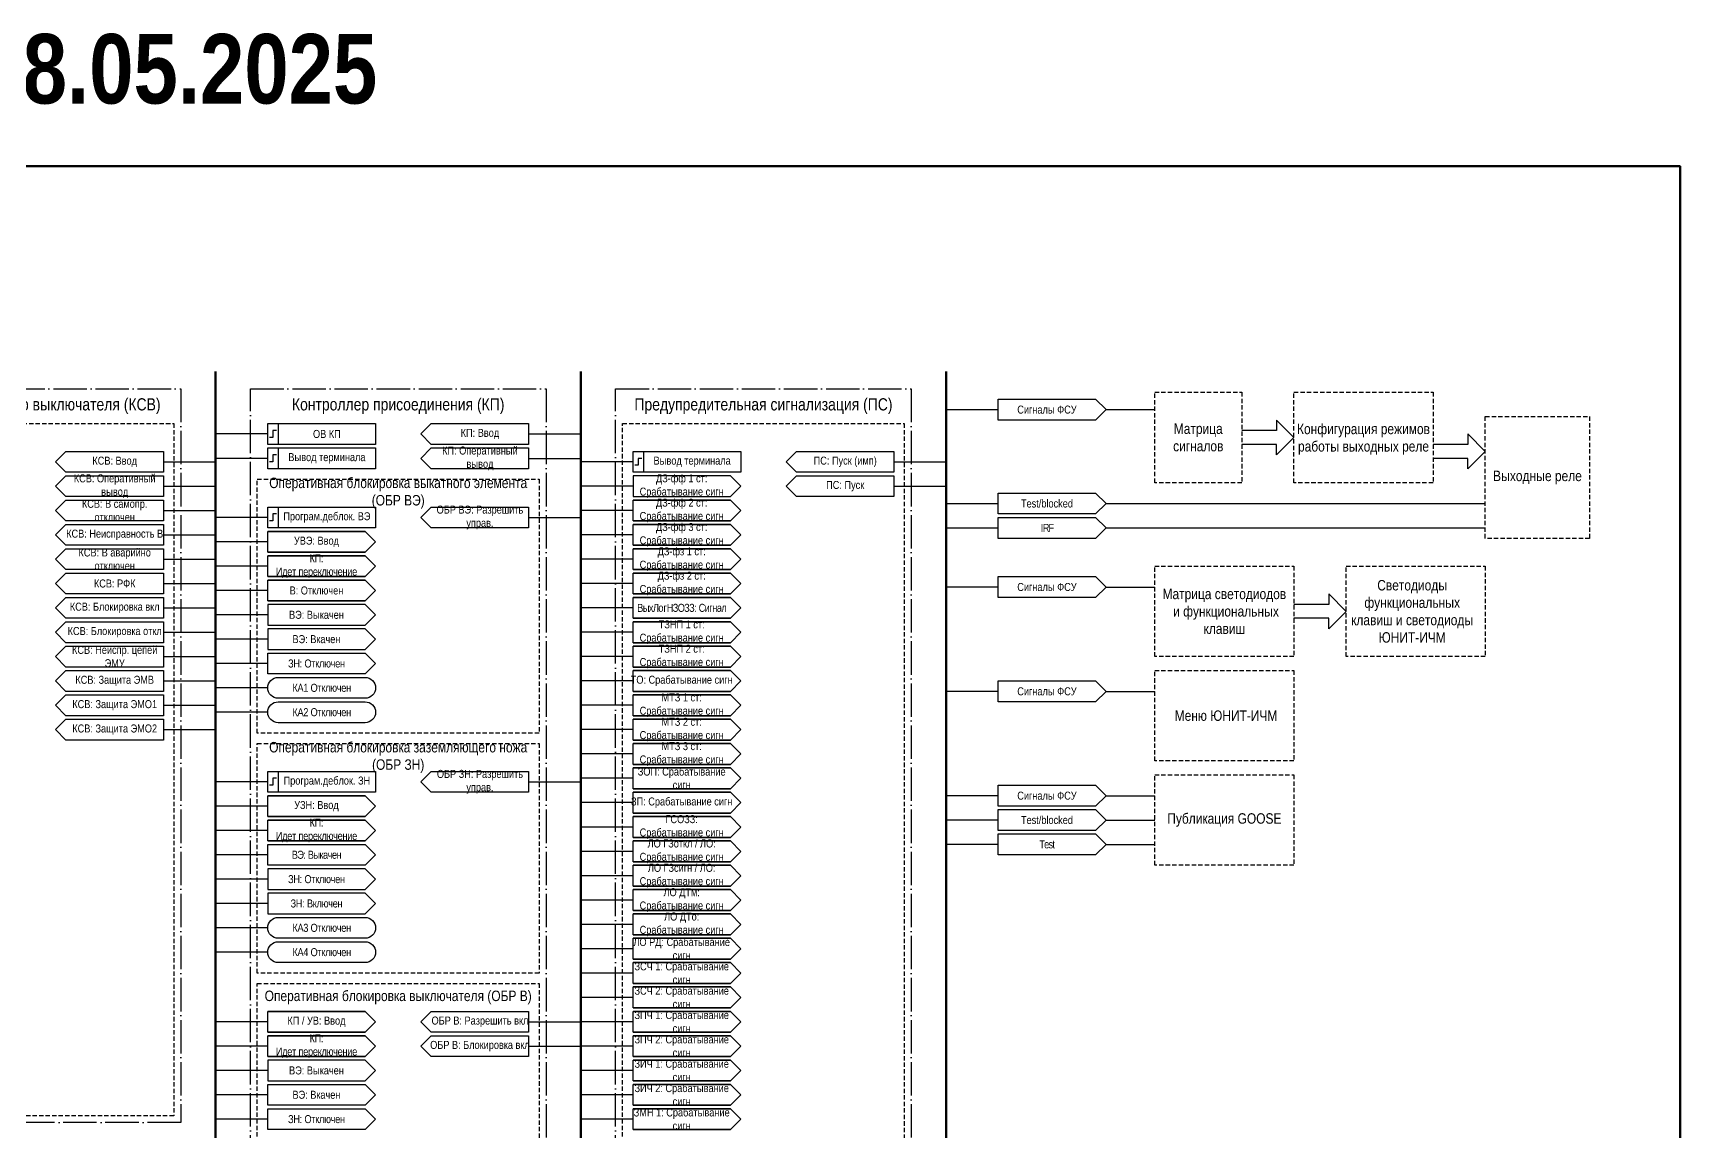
# Model space of a CAD drawing. Header units: millimetres. Extents: x 0 to 1261, y -61 to 1197.
# Drawn here: x 787.5 to 1261, y 871.6 to 1187.3 of the extents above; entities that cross this region are included whole.
import ezdxf

# ---------------------------------------------------------------- set-up
doc = ezdxf.new("R2010")
doc.units = ezdxf.units.MM
doc.linetypes.add('ACAD_ISO04W100', pattern=[30, 24, -3, 0, -3])
doc.linetypes.add('штриховая2', pattern=[0.375, 0.25, -0.125])
doc.layers.add('TEXT', color=7, linetype='Continuous', lineweight=25)
doc.styles.add('2.3_GOST_RD', font='ARIALN.TTF', dxfattribs={"height": 2.3})
doc.styles.add('2.5_Gost_RD', font='ARIALN.TTF', dxfattribs={"height": 2.5})
doc.styles.add('3.5_Gost_RD', font='ARIALN.TTF', dxfattribs={"height": 3.5})

msp = doc.modelspace()

# ---------------------------------------------------------------- linework, layer by layer
at = {"lineweight": 100, "ltscale": 100}
for p, q in [((840, 1090), (840, 10)), ((945, 1090), (945, 10)), ((1050, 1090), (1050, 10))]:
    msp.add_line(p, q, dxfattribs=at)
at = {"ltscale": 100}
for p, q in [((1050, 1079), (1065, 1079)), ((855, 1072), (840, 1072)), ((930, 1072), (945, 1072)), ((797, 1067), (825, 1067)), ((825, 1061), (797, 1061)), ((825, 1064), (840, 1064)), ((855, 1065), (840, 1065)), ((930, 1065), (945, 1065)), ((960, 1064), (945, 1064)), ((1035, 1064), (1050, 1064)), ((797, 1060), (825, 1060)), ((825, 1057), (840, 1057)), ((960, 1057), (945, 1057)), ((1035, 1057), (1050, 1057)), ((797, 1053), (825, 1053)), ((1050, 1052), (1065, 1052)), ((825, 1047), (797, 1047)), ((825, 1050), (840, 1050)), ((855, 1048), (840, 1048)), ((930, 1048), (945, 1048)), ((960, 1050), (945, 1050)), ((797, 1046), (825, 1046)), ((825, 1043), (840, 1043)), ((960, 1043), (945, 1043)), ((1050, 1045), (1065, 1045)), ((825, 1040), (797, 1040)), ((855, 1041), (840, 1041)), ((825, 1033), (797, 1033)), ((825, 1036), (840, 1036)), ((855, 1034), (840, 1034)), ((960, 1036), (945, 1036)), ((825, 1029), (840, 1029)), ((960, 1029), (945, 1029)), ((825, 1026), (797, 1026)), ((855, 1027), (840, 1027)), ((825, 1019), (797, 1019)), ((825, 1022), (840, 1022)), ((855, 1020), (840, 1020)), ((960, 1022), (945, 1022)), ((825, 1015), (840, 1015)), ((960, 1015), (945, 1015)), ((825, 1012), (797, 1012)), ((855, 1013), (840, 1013)), ((825, 1005), (797, 1005)), ((825, 1008), (840, 1008)), ((855, 1006), (840, 1006)), ((960, 1008), (945, 1008)), ((825, 1001), (840, 1001)), ((960, 1001), (945, 1001)), ((825, 998), (797, 998)), ((855, 999), (840, 999)), ((825, 991), (797, 991)), ((825, 994), (840, 994)), ((855, 992), (840, 992)), ((960, 994), (945, 994)), ((825, 987), (840, 987)), ((960, 987), (945, 987)), ((825, 984), (797, 984)), ((960, 980), (945, 980)), ((855, 972), (840, 972)), ((930, 972), (945, 972)), ((960, 973), (945, 973)), ((960, 966), (945, 966)), ((855, 965), (840, 965)), ((855, 958), (840, 958)), ((960, 959), (945, 959)), ((960, 952), (945, 952)), ((855, 951), (840, 951)), ((855, 944), (840, 944)), ((960, 945), (945, 945)), ((960, 938), (945, 938)), ((855, 937), (840, 937)), ((855, 930), (840, 930)), ((960, 931), (945, 931)), ((960, 924), (945, 924)), ((855, 923), (840, 923)), ((960, 917), (945, 917)), ((960, 910), (945, 910)), ((855, 903), (840, 903)), ((930, 903), (945, 903)), ((960, 903), (945, 903)), ((855, 896), (840, 896)), ((930, 896), (945, 896)), ((960, 896), (945, 896)), ((855, 889), (840, 889)), ((960, 889), (945, 889)), ((855, 882), (840, 882)), ((960, 882), (945, 882)), ((855, 875), (840, 875)), ((960, 875), (945, 875))]:
    msp.add_line(p, q, dxfattribs=at)
at = {"color": 3, "lineweight": 60, "ltscale": 100}
msp.add_lwpolyline([(0, 1149), (1261, 1149), (1261, -61), (0, -61)], close=True, dxfattribs=at)
at = {"color": 251, "linetype": 'ACAD_ISO04W100', "lineweight": 30, "ltscale": 0.4, "true_color": 0x58595b}
for points in [[(745, 1085), (830, 1085), (830, 874), (745, 874)], [(850, 1085), (935, 1085), (935, 522), (850, 522)], [(955, 1085), (1040, 1085), (1040, 643), (955, 643)]]:
    msp.add_lwpolyline(points, close=True, dxfattribs=at)
at = {"ltscale": 100}
for points in [[(1093, 1076), (1065, 1076), (1065, 1082), (1093, 1082), (1096, 1079)], [(855, 1075), (886, 1075), (886, 1069), (855, 1069)], [(855, 1075), (858, 1075), (858, 1069), (855, 1069)], [(855, 1068), (886, 1068), (886, 1062), (855, 1062)], [(855, 1068), (858, 1068), (858, 1062), (855, 1062)], [(960, 1067), (963, 1067), (963, 1061), (960, 1061)], [(960, 1067), (991, 1067), (991, 1061), (960, 1061)], [(855, 1051), (886, 1051), (886, 1045), (855, 1045)], [(855, 1051), (858, 1051), (858, 1045), (855, 1045)], [(1093, 1025), (1065, 1025), (1065, 1031), (1093, 1031), (1096, 1028)], [(855, 1023), (855, 1017), (883, 1017), (886, 1020), (883, 1023)], [(855, 1016), (855, 1010), (883, 1010), (886, 1013), (883, 1016)], [(1093, 995), (1065, 995), (1065, 1001), (1093, 1001), (1096, 998)], [(855, 975), (886, 975), (886, 969), (855, 969)], [(855, 975), (858, 975), (858, 969), (855, 969)], [(1093, 965), (1065, 965), (1065, 971), (1093, 971), (1096, 968)], [(855, 947), (855, 941), (883, 941), (886, 944), (883, 947)], [(855, 940), (855, 934), (883, 934), (886, 937), (883, 940)], [(855, 892), (855, 886), (883, 886), (886, 889), (883, 892)]]:
    msp.add_lwpolyline(points, close=True, dxfattribs=at)
at = {"linetype": 'штриховая2', "ltscale": 5}
for points in [[(1110, 1084), (1135, 1084), (1135, 1058), (1110, 1058)], [(1150, 1084), (1190, 1084), (1190, 1058), (1150, 1058)], [(747, 1075), (828, 1075), (828, 876), (747, 876)], [(957, 1075), (1038, 1075), (1038, 645), (957, 645)], [(1205, 1077), (1235, 1077), (1235, 1042), (1205, 1042)], [(852, 1059), (933, 1059), (933, 986), (852, 986)], [(1110, 1034), (1150, 1034), (1150, 1008), (1110, 1008)], [(1165, 1034), (1205, 1034), (1205, 1008), (1165, 1008)], [(1110, 1004), (1150, 1004), (1150, 978), (1110, 978)], [(852, 983), (933, 983), (933, 917), (852, 917)], [(1110, 974), (1150, 974), (1150, 948), (1110, 948)], [(852, 914), (933, 914), (933, 855), (852, 855)]]:
    msp.add_lwpolyline(points, close=True, dxfattribs=at)
at = {"ltscale": 100}
for points in [[(899, 1072), (902, 1075), (930, 1075), (930, 1069), (902, 1069), (899, 1072)], [(1096, 1079), (1110, 1079)], [(1150, 1071), (1145, 1076), (1145, 1073), (1135, 1073)], [(1150, 1071), (1145, 1066), (1145, 1069), (1135, 1069)], [(1205, 1067), (1200, 1072), (1200, 1069), (1190, 1069)], [(794, 1064), (797, 1067), (825, 1067), (825, 1061), (797, 1061), (794, 1064)], [(899, 1065), (902, 1068), (930, 1068), (930, 1062), (902, 1062), (899, 1065)], [(1004, 1064), (1007, 1067), (1035, 1067), (1035, 1061), (1007, 1061), (1004, 1064)], [(1205, 1067), (1200, 1062), (1200, 1065), (1190, 1065)], [(794, 1057), (797, 1060), (825, 1060), (825, 1054), (797, 1054), (794, 1057)], [(1004, 1057), (1007, 1060), (1035, 1060), (1035, 1054), (1007, 1054), (1004, 1057)], [(794, 1050), (797, 1053), (825, 1053), (825, 1047), (797, 1047), (794, 1050)], [(1065, 1055), (1093, 1055), (1096, 1052), (1093, 1049), (1065, 1049), (1065, 1055)], [(1096, 1052), (1205, 1052)], [(899, 1048), (902, 1051), (930, 1051), (930, 1045), (902, 1045), (899, 1048)], [(1065, 1048), (1093, 1048), (1096, 1045), (1093, 1042), (1065, 1042), (1065, 1048)], [(794, 1043), (797, 1046), (825, 1046), (825, 1040), (797, 1040), (794, 1043)], [(1096, 1045), (1205, 1045)], [(794, 1036), (797, 1039), (825, 1039), (825, 1033), (797, 1033), (794, 1036)], [(794, 1029), (797, 1032), (825, 1032), (825, 1026), (797, 1026), (794, 1029)], [(1065, 1028), (1050, 1028)], [(1096, 1028), (1110, 1028)], [(794, 1022), (797, 1025), (825, 1025), (825, 1019), (797, 1019), (794, 1022)], [(1165, 1021), (1160, 1026), (1160, 1023), (1150, 1023)], [(1165, 1021), (1160, 1016), (1160, 1019), (1150, 1019)], [(794, 1015), (797, 1018), (825, 1018), (825, 1012), (797, 1012), (794, 1015)], [(794, 1008), (797, 1011), (825, 1011), (825, 1005), (797, 1005), (794, 1008)], [(855, 1009), (883, 1009), (886, 1006), (883, 1003), (855, 1003), (855, 1009)], [(794, 1001), (797, 1004), (825, 1004), (825, 998), (797, 998), (794, 1001)], [(794, 994), (797, 997), (825, 997), (825, 991), (797, 991), (794, 994)], [(1065, 998), (1050, 998)], [(1096, 998), (1110, 998)], [(794, 987), (797, 990), (825, 990), (825, 984), (797, 984), (794, 987)], [(899, 972), (902, 975), (930, 975), (930, 969), (902, 969), (899, 972)], [(1065, 968), (1050, 968)], [(1096, 968), (1110, 968)], [(1065, 964), (1093, 964), (1096, 961), (1093, 958), (1065, 958), (1065, 964)], [(1065, 961), (1050, 961)], [(1065, 957), (1093, 957), (1096, 954), (1093, 951), (1065, 951), (1065, 957)], [(1096, 961), (1110, 961)], [(855, 954), (883, 954), (886, 951), (883, 948), (855, 948), (855, 954)], [(1065, 954), (1050, 954)], [(1096, 954), (1110, 954)], [(899, 903), (902, 906), (930, 906), (930, 900), (902, 900), (899, 903)], [(899, 896), (902, 899), (930, 899), (930, 893), (902, 893), (899, 896)], [(855, 885), (883, 885), (886, 882), (883, 879), (855, 879), (855, 885)], [(855, 878), (883, 878), (886, 875), (883, 872), (855, 872), (855, 878)]]:
    msp.add_lwpolyline(points, dxfattribs=at)
at = {"lineweight": 30, "ltscale": 100}
for points in [[(857.5, 1073), (856.5, 1073), (856.5, 1071), (855.5, 1071)], [(857.5, 1066), (856.5, 1066), (856.5, 1064), (855.5, 1064)], [(962.5, 1065), (961.5, 1065), (961.5, 1063), (960.5, 1063)], [(857.5, 1049), (856.5, 1049), (856.5, 1047), (855.5, 1047)], [(857.5, 973), (856.5, 973), (856.5, 971), (855.5, 971)]]:
    msp.add_lwpolyline(points, dxfattribs=at)
at = {"color": 3, "ltscale": 100}
msp.add_lwpolyline([(867, 1051), (869, 1051)], dxfattribs=at)
at = {"ltscale": 100}
for points in [[(858, 996, -1), (858, 1002), (883, 1002, -1), (883, 996)], [(858, 989, -1), (858, 995), (883, 995, -1), (883, 989)], [(858, 927, -1), (858, 933), (883, 933, -1), (883, 927)], [(858, 920, -1), (858, 926), (883, 926, -1), (883, 920)]]:
    msp.add_lwpolyline(points, format="xyb", close=True, dxfattribs=at)
at = {"layer": 'TEXT', "ltscale": 100}
msp.add_lwpolyline([(960, 1060), (960, 1054), (988, 1054), (991, 1057), (988, 1060)], close=True, dxfattribs=at)
for points in [[(960, 1047), (988, 1047), (991, 1050), (988, 1053), (960, 1053), (988, 1053), (991, 1050), (988, 1047), (960, 1047), (960, 1053)], [(855, 1038), (883, 1038), (886, 1041), (883, 1044), (855, 1044), (883, 1044), (886, 1041), (883, 1038), (855, 1038), (855, 1044)], [(960, 1040), (988, 1040), (991, 1043), (988, 1046), (960, 1046), (988, 1046), (991, 1043), (988, 1040), (960, 1040), (960, 1046)], [(855, 1031), (883, 1031), (886, 1034), (883, 1037), (855, 1037), (883, 1037), (886, 1034), (883, 1031), (855, 1031), (855, 1037)], [(960, 1033), (988, 1033), (991, 1036), (988, 1039), (960, 1039), (988, 1039), (991, 1036), (988, 1033), (960, 1033), (960, 1039)], [(855, 1024), (883, 1024), (886, 1027), (883, 1030), (855, 1030), (883, 1030), (886, 1027), (883, 1024), (855, 1024), (855, 1030)], [(960, 1026), (988, 1026), (991, 1029), (988, 1032), (960, 1032), (988, 1032), (991, 1029), (988, 1026), (960, 1026), (960, 1032)], [(960, 1019), (988, 1019), (991, 1022), (988, 1025), (960, 1025), (988, 1025), (991, 1022), (988, 1019), (960, 1019), (960, 1025)], [(960, 1012), (988, 1012), (991, 1015), (988, 1018), (960, 1018), (988, 1018), (991, 1015), (988, 1012), (960, 1012), (960, 1018)], [(960, 1005), (988, 1005), (991, 1008), (988, 1011), (960, 1011), (988, 1011), (991, 1008), (988, 1005), (960, 1005), (960, 1011)], [(960, 998), (988, 998), (991, 1001), (988, 1004), (960, 1004), (988, 1004), (991, 1001), (988, 998), (960, 998), (960, 1004)], [(960, 991), (988, 991), (991, 994), (988, 997), (960, 997), (988, 997), (991, 994), (988, 991), (960, 991), (960, 997)], [(960, 984), (988, 984), (991, 987), (988, 990), (960, 990), (988, 990), (991, 987), (988, 984), (960, 984), (960, 990)], [(960, 977), (988, 977), (991, 980), (988, 983), (960, 983), (988, 983), (991, 980), (988, 977), (960, 977), (960, 983)], [(960, 970), (988, 970), (991, 973), (988, 976), (960, 976), (988, 976), (991, 973), (988, 970), (960, 970), (960, 976)], [(855, 962), (883, 962), (886, 965), (883, 968), (855, 968), (883, 968), (886, 965), (883, 962), (855, 962), (855, 968)], [(960, 963), (988, 963), (991, 966), (988, 969), (960, 969), (988, 969), (991, 966), (988, 963), (960, 963), (960, 969)], [(960, 956), (988, 956), (991, 959), (988, 962), (960, 962), (988, 962), (991, 959), (988, 956), (960, 956), (960, 962)], [(855, 955), (883, 955), (886, 958), (883, 961), (855, 961), (883, 961), (886, 958), (883, 955), (855, 955), (855, 961)], [(960, 949), (988, 949), (991, 952), (988, 955), (960, 955), (988, 955), (991, 952), (988, 949), (960, 949), (960, 955)], [(960, 942), (988, 942), (991, 945), (988, 948), (960, 948), (988, 948), (991, 945), (988, 942), (960, 942), (960, 948)], [(960, 935), (988, 935), (991, 938), (988, 941), (960, 941), (988, 941), (991, 938), (988, 935), (960, 935), (960, 941)], [(960, 928), (988, 928), (991, 931), (988, 934), (960, 934), (988, 934), (991, 931), (988, 928), (960, 928), (960, 934)], [(960, 921), (988, 921), (991, 924), (988, 927), (960, 927), (988, 927), (991, 924), (988, 921), (960, 921), (960, 927)], [(960, 914), (988, 914), (991, 917), (988, 920), (960, 920), (988, 920), (991, 917), (988, 914), (960, 914), (960, 920)], [(960, 907), (988, 907), (991, 910), (988, 913), (960, 913), (988, 913), (991, 910), (988, 907), (960, 907), (960, 913)], [(855, 900), (883, 900), (886, 903), (883, 906), (855, 906), (883, 906), (886, 903), (883, 900), (855, 900), (855, 906)], [(960, 900), (988, 900), (991, 903), (988, 906), (960, 906), (988, 906), (991, 903), (988, 900), (960, 900), (960, 906)], [(855, 893), (883, 893), (886, 896), (883, 899), (855, 899), (883, 899), (886, 896), (883, 893), (855, 893), (855, 899)], [(960, 893), (988, 893), (991, 896), (988, 899), (960, 899), (988, 899), (991, 896), (988, 893), (960, 893), (960, 899)], [(960, 886), (988, 886), (991, 889), (988, 892), (960, 892), (988, 892), (991, 889), (988, 886), (960, 886), (960, 892)], [(960, 879), (988, 879), (991, 882), (988, 885), (960, 885), (988, 885), (991, 882), (988, 879), (960, 879), (960, 885)], [(960, 872), (988, 872), (991, 875), (988, 878), (960, 878), (988, 878), (991, 875), (988, 872), (960, 872), (960, 878)]]:
    msp.add_lwpolyline(points, dxfattribs=at)

# ---------------------------------------------------------------- texts
at = {"ltscale": 100, "attachment_point": 5, "style": '2.5_Gost_RD'}
for s, insert, char_height, width in [('{\\fArial Narrow|b1|i0|c204|p34;ФСУ ЮНИТ-М300-ОЛ версия 1.7 от 28.05.2025}', (630.5, 1174), 20, 1261), ('КП: Ввод', (916, 1072), 2.3, 28), ('КСВ: Ввод', (811, 1064), 2.3, 28), ('КП: Оперативный вывод', (916, 1065), 2.3, 28), ('КСВ: Оперативный вывод', (811, 1057), 2.3, 28), ('КСВ: В самопр. отключен', (811, 1050), 2.3, 28), ('ОБР ВЭ: Разрешить управ.', (916, 1048), 2.3, 28), ('КСВ: Неисправность В', (811, 1043), 2.3, 28), ('КСВ: В аварийно отключен', (811, 1036), 2.3, 28), ('КСВ: РФК', (811, 1029), 2.3, 28), ('КСВ: Блокировка вкл', (811, 1022), 2.3, 28), ('ВЭ: Выкачен', (869, 1020), 2.3, 28), ('КСВ: Блокировка откл', (811, 1015), 2.3, 28), ('ВЭ: Вкачен', (869, 1013), 2.3, 28), ('КСВ: Неиспр. цепей ЭМУ', (811, 1008), 2.3, 28), ('КСВ: Защита ЭМВ', (811, 1001), 2.3, 28), ('КСВ: Защита ЭМО1', (811, 994), 2.3, 28), ('\\pt16.1;КСВ: Защита ЭМО2', (811, 987), 2.3, 28), ('ОБР ЗН: Разрешить управ.', (916, 972), 2.3, 28), ('ОБР В: Разрешить вкл', (916, 903), 2.3, 28), ('ОБР В: Блокировка вкл', (916, 896), 2.3, 28)]:
    msp.add_mtext(s, dxfattribs=dict(at, insert=insert, char_height=char_height, width=width))
at = {"color": 30, "ltscale": 100, "true_color": 0xef8637, "attachment_point": 5, "style": '3.5_Gost_RD'}
for s, insert, char_height, width in [('Контроль силового выключателя (КСВ)', (787.5, 1080), 3.5, 85), ('Контроллер присоединения (КП)', (892.5, 1080), 3.5, 85), ('Предупредительная сигнализация (ПС)', (997.5, 1080), 3.5, 85), ('Оперативная блокировка выкатного элемента (ОБР ВЭ)', (892.5, 1055), 3, 81), ('Оперативная блокировка заземляющего ножа (ОБР ЗН)', (892.5, 979), 3, 81), ('Оперативная блокировка выключателя (ОБР В)', (892.5, 910), 3, 81)]:
    msp.add_mtext(s, dxfattribs=dict(at, insert=insert, char_height=char_height, width=width))
at = {"color": 0, "ltscale": 100, "char_height": 2.3, "width": 28, "attachment_point": 5, "style": '2.5_Gost_RD'}
for s, insert in [('{\\C256;ОВ КП}', (872, 1072)), ('{\\C256;Вывод терминала}', (872, 1065)), ('{\\T0.95;\\C256;ЗН: Отключен}', (869, 1006)), ('{\\T0.9;\\C256;ВЭ: Выкачен}', (869, 951)), ('{\\T0.95;\\C256;ЗН: Отключен}', (869, 944)), ('{\\T0.95;\\C256;ЗН: Включен}', (869, 937)), ('{\\C256;ВЭ: Выкачен}', (869, 889)), ('{\\C256;ВЭ: Вкачен}', (869, 882)), ('{\\T0.95;\\C256;ЗН: Отключен}', (869, 875))]:
    msp.add_mtext(s, dxfattribs=dict(at, insert=insert))
at = {"layer": 'TEXT', "ltscale": 100, "attachment_point": 5}
for s, insert, char_height, width, style in [('Сигналы ФСУ', (1079, 1079), 2.3, 28, '2.3_GOST_RD'), ('Матрица сигналов', (1122.5, 1071), 3, 25, '2.5_Gost_RD'), ('Конфигурация режимов работы выходных реле', (1170, 1070.5), 3, 40, '2.5_Gost_RD'), ('Вывод терминала', (977, 1064), 2.3, 28, '2.5_Gost_RD'), ('ПС: Пуск (имп)', (1021, 1064), 2.3, 28, '2.5_Gost_RD'), ('Выходные реле', (1220, 1059.5), 3, 30, '2.5_Gost_RD'), ('ДЗ-фф 1 ст: Срабатывание сигн', (974, 1057), 2.3, 28, '2.5_Gost_RD'), ('ПС: Пуск', (1021, 1057), 2.3, 28, '2.5_Gost_RD'), ('ДЗ-фф 2 ст: Срабатывание сигн', (974, 1050), 2.3, 28, '2.5_Gost_RD'), ('ДЗ-фф 3 ст: Срабатывание сигн', (974, 1043), 2.3, 28, '2.5_Gost_RD'), ('УВЭ: Ввод', (869, 1041), 2.3, 28, '2.5_Gost_RD'), ('{\\T0.95;КП: \\PИдет переключение}', (869, 1034), 2.3, 28, '2.5_Gost_RD'), ('ДЗ-фз 1 ст: Срабатывание сигн', (974, 1036), 2.3, 28, '2.5_Gost_RD'), ('ДЗ-фз 2 ст: Срабатывание сигн', (974, 1029), 2.3, 28, '2.5_Gost_RD'), ('В: Отключен', (869, 1027), 2.3, 28, '2.5_Gost_RD'), ('Сигналы ФСУ', (1079, 1028), 2.3, 28, '2.3_GOST_RD'), ('Матрица светодиодов\\P и функциональных клавиш', (1130, 1021), 3, 40, '2.5_Gost_RD'), ('Светодиоды функциональных \\Pклавиш и светодиоды ЮНИТ-ИЧМ', (1184, 1021), 3, 42, '2.5_Gost_RD'), ('{\\T0.9;ВыхЛ}ог{\\T0.9;НЗОЗЗ\\A1;: Сигнал}', (974, 1022), 2.3, 28, '2.5_Gost_RD'), ('\\A1;ТЗНП 1 ст: {\\A0;Срабатывание сигн}', (974, 1015), 2.3, 28, '2.5_Gost_RD'), ('\\A1;ТЗНП 2 ст: {\\A0;Срабатывание сигн}', (974, 1008), 2.3, 28, '2.5_Gost_RD'), ('{\\T0.95;КА1 Отключен}', (870.5, 999), 2.3, 31, '2.5_Gost_RD'), ('ТО: Срабатывание сигн', (974, 1001), 2.3, 28, '2.5_Gost_RD'), ('Сигналы ФСУ', (1079, 998), 2.3, 28, '2.3_GOST_RD'), ('\\A1;МТЗ 1 ст: Срабатывание{\\A0; сигн}', (974, 994), 2.3, 28, '2.5_Gost_RD'), ('{\\T0.95;КА2 Отключен}', (870.5, 992), 2.3, 31, '2.5_Gost_RD'), ('\\A1;МТЗ 2 ст: Срабатывание{\\A0; сигн}', (974, 987), 2.3, 28, '2.5_Gost_RD'), (' Меню ЮНИТ-ИЧМ', (1130, 991), 3, 40, '2.5_Gost_RD'), ('\\A1;МТЗ 3 ст: Срабатывание{\\A0; сигн}', (974, 980), 2.3, 28, '2.5_Gost_RD'), ('ЗОП: Срабатывание сигн', (974, 973), 2.3, 28, '2.5_Gost_RD'), ('УЗН: Ввод', (869, 965), 2.3, 28, '2.5_Gost_RD'), ('ЗП: Срабатывание сигн', (974, 966), 2.3, 28, '2.5_Gost_RD'), ('Сигналы ФСУ', (1079, 968), 2.3, 28, '2.3_GOST_RD'), ('{\\T0.95;КП: \\PИдет переключение}', (869, 958), 2.3, 28, '2.5_Gost_RD'), ('ГСОЗЗ: \\PСрабатывание сигн', (974, 959), 2.3, 28, '2.5_Gost_RD'), ('Публикация GOOSE', (1130, 961), 3, 40, '2.5_Gost_RD'), ('ЛО ГЗоткл / ЛО:\\PСрабатывание сигн', (974, 952), 2.3, 28, '2.5_Gost_RD'), ('ЛО ГЗсигн / ЛО:\\PСрабатывание сигн', (974, 945), 2.3, 28, '2.5_Gost_RD'), ('ЛО ДТм: Срабатывание сигн', (974, 938), 2.3, 28, '2.5_Gost_RD'), ('ЛО ДТо: Срабатывание сигн', (974, 931), 2.3, 28, '2.5_Gost_RD'), ('{\\T0.95;КА3 Отключен}', (870.5, 930), 2.3, 31, '2.5_Gost_RD'), ('{\\T0.95;КА4 Отключен}', (870.5, 923), 2.3, 31, '2.5_Gost_RD'), ('ЛО РД: Срабатывание сигн', (974, 924), 2.3, 28, '2.5_Gost_RD'), ('ЗСЧ 1: Срабатывание сигн ', (974, 917), 2.3, 28, '2.5_Gost_RD'), ('ЗСЧ 2: Срабатывание сигн ', (974, 910), 2.3, 28, '2.5_Gost_RD'), ('КП / УВ: Ввод', (869, 903), 2.3, 28, '2.5_Gost_RD'), ('ЗПЧ 1: Срабатывание сигн ', (974, 903), 2.3, 28, '2.5_Gost_RD'), ('{\\T0.95;КП: \\PИдет переключение}', (869, 896), 2.3, 28, '2.5_Gost_RD'), ('ЗПЧ 2: Срабатывание сигн ', (974, 896), 2.3, 28, '2.5_Gost_RD'), ('ЗИЧ 1: Срабатывание сигн ', (974, 889), 2.3, 28, '2.5_Gost_RD'), ('ЗИЧ 2: Срабатывание сигн ', (974, 882), 2.3, 28, '2.5_Gost_RD'), ('ЗМН 1: Срабатывание сигн', (974, 875), 2.3, 28, '2.5_Gost_RD')]:
    msp.add_mtext(s, dxfattribs=dict(at, insert=insert, char_height=char_height, width=width, style=style))
at = {"layer": 'TEXT', "color": 0, "ltscale": 100, "char_height": 2.3, "width": 28, "attachment_point": 5}
for s, insert, style in [('{\\C256;Test/blocked}', (1079, 1052), '2.3_GOST_RD'), ('{\\C256;Програм.деблок. ВЭ}', (872, 1048), '2.5_Gost_RD'), ('{\\T0.85;\\C256;IRF}', (1079, 1045), '2.3_GOST_RD'), ('{\\C256;Програм.деблок. ЗН}', (872, 972), '2.5_Gost_RD'), ('{\\C256;Test/blocked}', (1079, 961), '2.3_GOST_RD'), ('{\\T0.85;\\C256;Test}', (1079, 954), '2.3_GOST_RD')]:
    msp.add_mtext(s, dxfattribs=dict(at, insert=insert, style=style))

doc.saveas('drawing.dxf')
